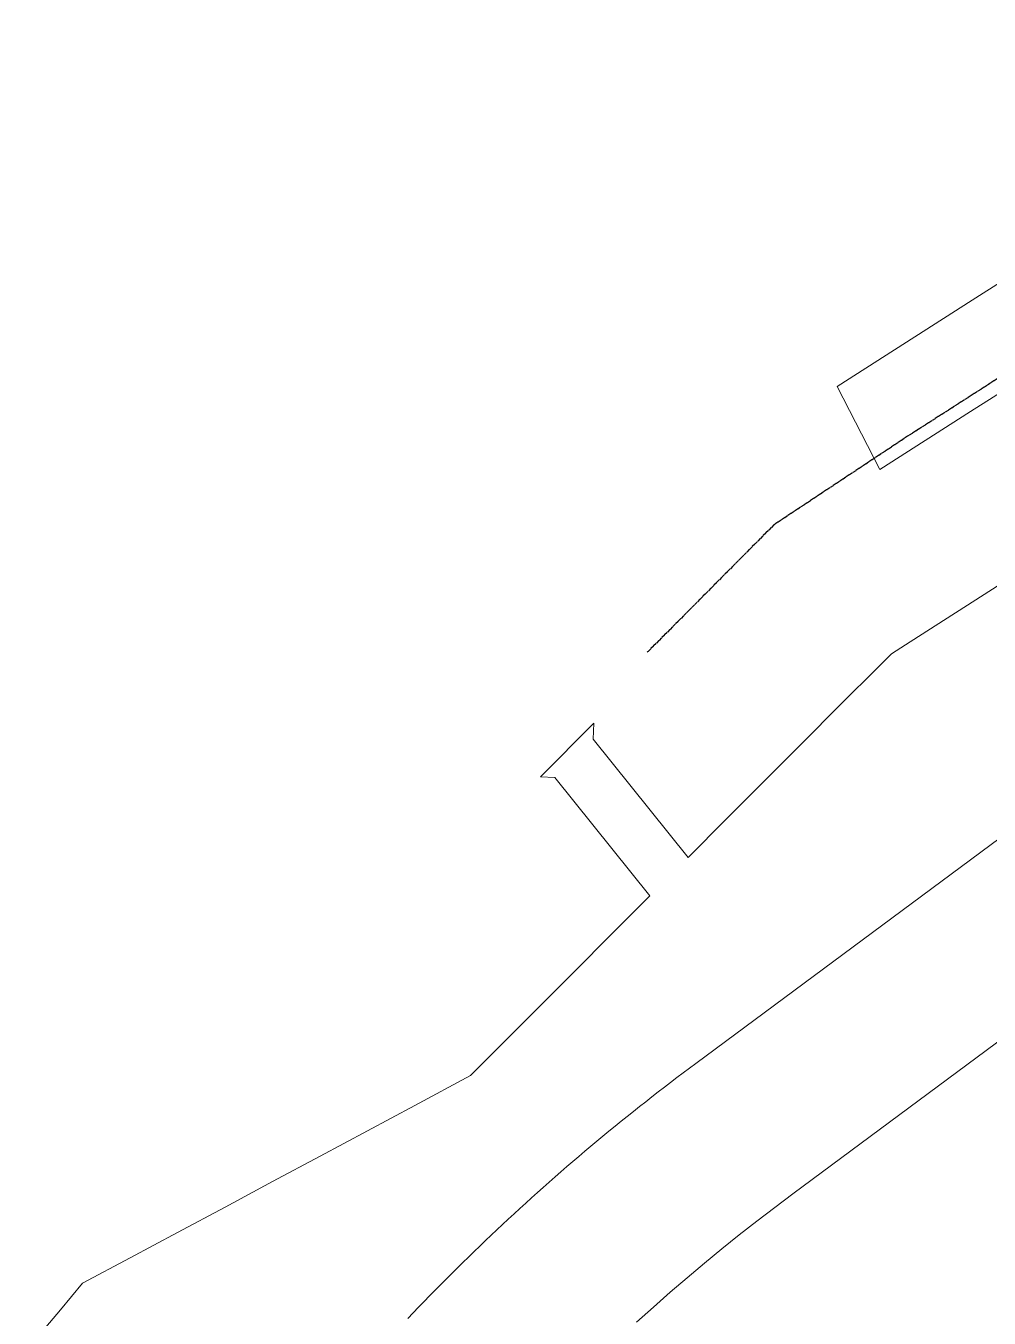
# Model space of a CAD drawing. Header units: metres. Extents: x 300268 to 302887, y 6172399 to 6173904.
# Drawn here: x 300396.7 to 300669.3, y 6172898.4 to 6173264.3 of the extents above; entities that cross this region are included whole.
import ezdxf

# ---------------------------------------------------------------- set-up
doc = ezdxf.new("R2010")
doc.units = ezdxf.units.M
doc.linetypes.add('Cable Exist OH', pattern=[1, 1, 0])
doc.layers.add('Cadastre Land Parcels_SP_EXT', color=9, linetype='Continuous', lineweight=5)
doc.layers.add('Cadastre Roads_SP_EXT', color=9, linetype='Continuous', lineweight=5)
doc.layers.add('Mains_TR_EXT', color=7, linetype='Continuous')

msp = doc.modelspace()

# ---------------------------------------------------------------- linework, layer by layer
at = {"layer": 'Cadastre Land Parcels_SP_EXT', "linetype": 'Continuous'}
for points in [[(300672.62, 6173106.29), (300659.78, 6173098.08), (300646.94, 6173089.88), (300641.65, 6173086.51), (300637.94, 6173082.79), (300627.18, 6173072), (300616.42, 6173061.21), (300605.65, 6173050.42), (300594.89, 6173039.63), (300584.13, 6173028.83), (300557.2, 6173062.3), (300557.44, 6173066.83), (300542.31, 6173051.66), (300546.39, 6173051.44), (300573.31, 6173017.98), (300562.54, 6173007.19), (300551.78, 6172996.4), (300541.02, 6172985.61), (300530.25, 6172974.82), (300522.53, 6172967.08), (300506.79, 6172958.66), (300493.36, 6172951.46), (300479.92, 6172944.27), (300466.48, 6172937.07), (300453.04, 6172929.88), (300439.61, 6172922.68), (300426.17, 6172915.49), (300412.74, 6172908.29), (300406.47, 6172900.82), (300396.67, 6172889.14)], [(300504.76, 6172898.29), (300506.3, 6172899.9), (300507.83, 6172901.51), (300509.38, 6172903.11), (300510.93, 6172904.71), (300512.48, 6172906.3), (300514.05, 6172907.88), (300515.61, 6172909.46), (300517.19, 6172911.04), (300518.76, 6172912.61), (300520.35, 6172914.17), (300521.94, 6172915.73), (300523.53, 6172917.28), (300525.13, 6172918.82), (300526.74, 6172920.36), (300528.35, 6172921.9), (300529.97, 6172923.43), (300531.59, 6172924.95), (300533.22, 6172926.46), (300534.85, 6172927.98), (300536.49, 6172929.48), (300538.14, 6172930.98), (300539.79, 6172932.47), (300541.44, 6172933.96), (300543.1, 6172935.44), (300544.77, 6172936.92), (300546.44, 6172938.39), (300548.11, 6172939.85), (300549.79, 6172941.31), (300551.48, 6172942.76), (300553.17, 6172944.21), (300554.87, 6172945.65), (300556.57, 6172947.08), (300558.28, 6172948.51), (300559.99, 6172949.93), (300561.71, 6172951.34), (300563.43, 6172952.75), (300565.16, 6172954.15), (300566.89, 6172955.55), (300568.63, 6172956.94), (300570.37, 6172958.33), (300572.12, 6172959.7), (300573.87, 6172961.07), (300575.63, 6172962.44), (300577.39, 6172963.8), (300579.16, 6172965.15), (300580.93, 6172966.5), (300582.7, 6172967.84), (300584.49, 6172969.17), (300586.27, 6172970.5), (300758.58, 6173098.32)]]:
    msp.add_lwpolyline(points, dxfattribs=at)
at = {"layer": 'Cadastre Roads_SP_EXT', "linetype": 'Continuous'}
msp.add_lwpolyline([(300651.17, 6173146.84), (300664.01, 6173155.04), (300676.86, 6173163.24), (300689.7, 6173171.45), (300702.54, 6173179.65), (300715.39, 6173187.86), (300720.53, 6173191.14), (300728.94, 6173194.75), (300713.66, 6173217.96), (300678.88, 6173195.77), (300667.56, 6173188.54), (300664.49, 6173186.58), (300626.29, 6173162.18), (300638.32, 6173138.63), (300651.17, 6173146.84)], close=True, dxfattribs=at)
for points in [[(300758.58, 6173098.32), (300586.27, 6172970.5), (300584.49, 6172969.17), (300582.7, 6172967.84), (300580.93, 6172966.5), (300579.16, 6172965.15), (300577.39, 6172963.8), (300575.63, 6172962.44), (300573.87, 6172961.07), (300572.12, 6172959.7), (300570.37, 6172958.33), (300568.63, 6172956.94), (300566.89, 6172955.55), (300565.16, 6172954.15), (300563.43, 6172952.75), (300561.71, 6172951.34), (300559.99, 6172949.93), (300558.28, 6172948.51), (300556.57, 6172947.08), (300554.87, 6172945.65), (300553.17, 6172944.21), (300551.48, 6172942.76), (300549.79, 6172941.31), (300548.11, 6172939.85), (300546.44, 6172938.39), (300544.77, 6172936.92), (300543.1, 6172935.44), (300541.44, 6172933.96), (300539.79, 6172932.47), (300538.14, 6172930.98), (300536.49, 6172929.48), (300534.85, 6172927.98), (300533.22, 6172926.46), (300531.59, 6172924.95), (300529.97, 6172923.43), (300528.35, 6172921.9), (300526.74, 6172920.36), (300525.13, 6172918.82), (300523.53, 6172917.28), (300521.94, 6172915.73), (300520.35, 6172914.17), (300518.76, 6172912.61), (300517.19, 6172911.04), (300515.61, 6172909.46), (300514.05, 6172907.88), (300512.48, 6172906.3), (300510.93, 6172904.71), (300509.38, 6172903.11), (300507.83, 6172901.51), (300506.3, 6172899.9), (300504.76, 6172898.29)], [(300569.54, 6172897.31), (300574.27, 6172901.55), (300579.04, 6172905.75), (300583.86, 6172909.88), (300588.72, 6172913.97), (300593.63, 6172918), (300598.59, 6172921.98), (300603.59, 6172925.9), (300608.62, 6172929.76), (300613.7, 6172933.58), (300706.78, 6173002.59)]]:
    msp.add_lwpolyline(points, dxfattribs=at)
at = {"layer": 'Mains_TR_EXT', "linetype": 'Cable Exist OH'}
msp.add_lwpolyline([(301629.74, 6173393.69), (301593.39, 6173388.04), (301489.64, 6173372.16), (301384.47, 6173357.64), (301262.19, 6173340.02), (301183.45, 6173326.44), (301113.68, 6173316.36), (301062.5, 6173309.86), (301010.14, 6173303.47), (300958.62, 6173297.12), (300907.32, 6173290.67), (300876.42, 6173261.87), (300824.69, 6173240.19), (300769.94, 6173216.6), (300716.03, 6173192.8), (300646.2, 6173148.05), (300608.39, 6173122.99), (300572.55, 6173086.91)], dxfattribs=at)

doc.saveas('drawing.dxf')
